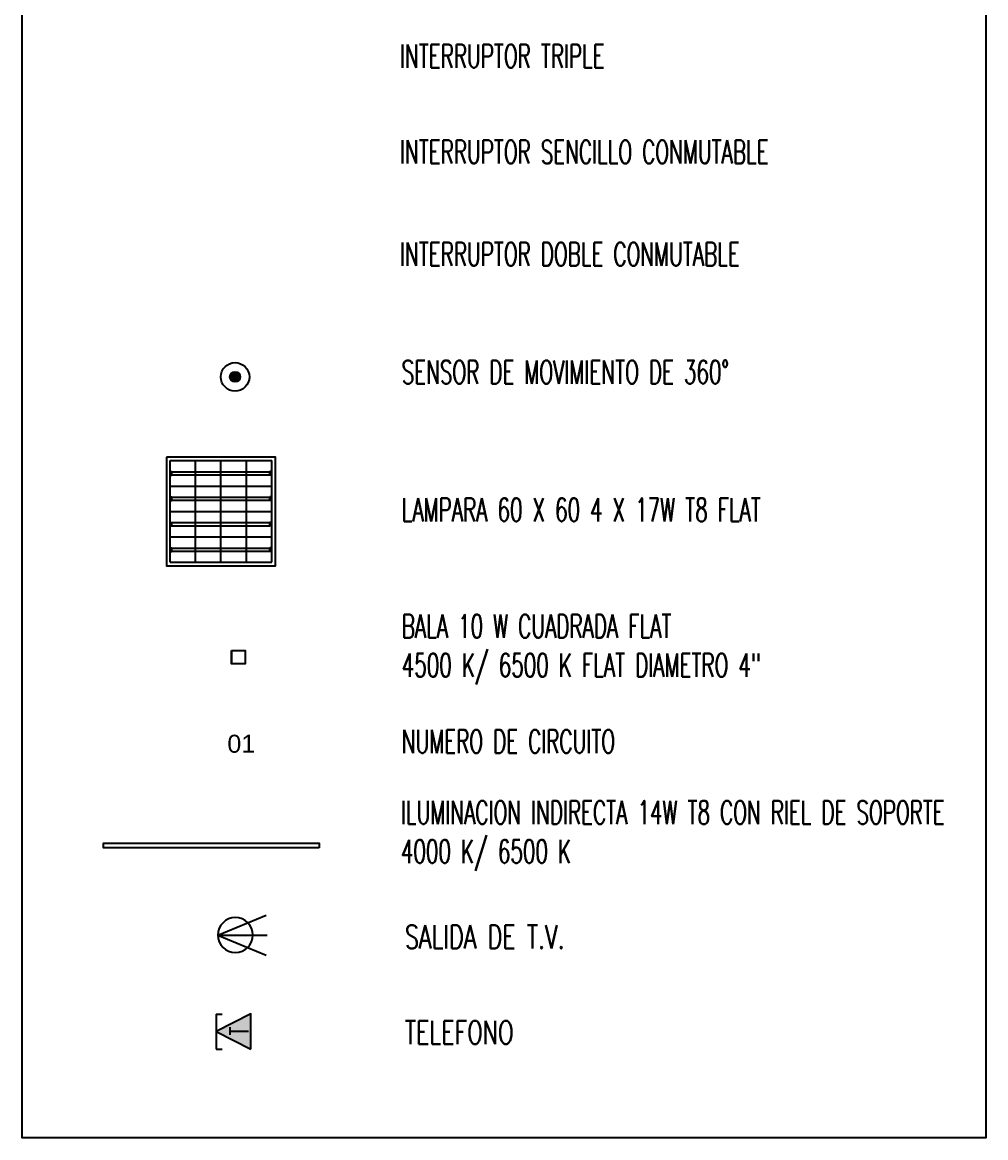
# Model space of a CAD drawing. Header units: inches. Extents: x 131 to 82119, y 71 to 16923.
# Drawn here: x 207.22 to 212.58, y 116.79 to 122.99 of the extents above; entities that cross this region are included whole.
import ezdxf
from ezdxf.enums import TextEntityAlignment as Align

# ---------------------------------------------------------------- set-up
doc = ezdxf.new("R2010")
doc.units = ezdxf.units.IN
doc.header["$MEASUREMENT"] = 0
for name, color, linetype in [('Arquitectónico', 253, 'Continuous'), ('BLOQUES_ILUMINACION', 1, 'Continuous'), ('BLOQUES_ILUMINACION1', 8, 'Continuous'), ('INTERRUPTORES', 6, 'Continuous'), ('LAMPARAS', 20, 'Continuous'), ('TEXTOS', 2, 'Continuous')]:
    doc.layers.add(name, color=color, linetype=linetype)
for name, color, linetype, lineweight in [('RED-TELEFONO', 240, 'TELEFONO', 25), ('RED-TELEVISION', 84, 'TELEVISION', 25), ('RED-TELEVISIÓN', 84, 'TELEVISION', 25), ('RED-TELÉFONO', 240, 'TELEFONO', 25)]:
    doc.layers.add(name, color=color, linetype=linetype, lineweight=lineweight)
doc.styles.add('ROMANS', font='romans.shx', dxfattribs={"width": 0.625})
doc.styles.get("Standard").update_dxf_attribs({"font": 'arial.ttf'})
doc.linetypes.add('TELEFONO', pattern='A,0.32,-0.12,["TEL",Standard,S=0.065,R=0,X=-0.065,Y=-0.0325],-0.14', length=0.58)
doc.linetypes.add('TELEVISION', pattern='A,0.32,-0.13,["TV",Standard,S=0.065,R=0,X=-0.065,Y=-0.0325],-0.13', length=0.58)

# ---------------------------------------------------------------- blocks, each defined once
blk = doc.blocks.new('TEL')
at = {"layer": 'RED-TELEFONO', "linetype": 'Continuous'}
h = blk.add_hatch(color=256, dxfattribs=at)
h.dxf.hatch_style = 1
h.paths.add_polyline_path([(-0.1477, -0.0756), (0, 0), (-0.1477, 0.0756)])
for p, q in [((0, 0.075), (-0.0251, 0.075)), ((0, 0.075), (0, 0)), ((0, 0), (0, -0.075)), ((0, -0.075), (-0.0251, -0.075))]:
    blk.add_line(p, q, dxfattribs=at)
blk.add_lwpolyline([(-0.1477, -0.0756), (-0.1477, 0.0756), (0, 0)], close=True, dxfattribs=at)
at = {"layer": 'RED-TELEFONO', "color": 2, "linetype": 'TELEFONO', "style": 'ROMANS', "width": 0.7}
blk.add_text('T', height=0.08, rotation=270, dxfattribs=at).set_placement((-0.1384, 0.0022), align=Align.CENTER)
blk = doc.blocks.new('TV')
at = {"layer": 'RED-TELEVISION', "linetype": 'Continuous'}
for q in [(-0.2063, 0.0852), (-0.2103, 0), (-0.2063, -0.0852)]:
    blk.add_line((0, 0), q, dxfattribs=at)
blk.add_circle((-0.075, 0), 0.075, dxfattribs=at)
blk = doc.blocks.new('4X17W')
at = {"layer": 'BLOQUES_ILUMINACION'}
blk.add_lwpolyline([(-0.3025, 0.3025), (-0.3025, -0.3025), (0.3025, -0.3025), (0.3025, 0.3025)], close=True, dxfattribs=at)
at = {"layer": 'BLOQUES_ILUMINACION1'}
for p, q in [((-0.2825, -0.2825), (-0.2825, 0.2825)), ((-0.2825, 0.2825), (0.2825, 0.2825)), ((-0.1413, -0.2825), (-0.1413, 0.2825)), ((0, -0.2825), (0, 0.2825)), ((0.1413, -0.2825), (0.1413, 0.2825)), ((0.2825, -0.2825), (0.2825, 0.2825)), ((-0.2825, 0.2219), (-0.2725, 0.2219)), ((-0.2825, 0.2019), (-0.2725, 0.2019)), ((-0.2725, 0.2019), (-0.2725, 0.2219)), ((-0.2725, 0.2204), (0.2725, 0.2204)), ((-0.2725, 0.2034), (0.2725, 0.2034)), ((0.2725, 0.2019), (0.2725, 0.2219)), ((0.2825, 0.2219), (0.2725, 0.2219)), ((0.2825, 0.2019), (0.2725, 0.2019)), ((-0.2825, 0.1413), (0.2825, 0.1413)), ((-0.2825, 0.0806), (-0.2725, 0.0806)), ((-0.2725, 0.0606), (-0.2725, 0.0806)), ((-0.2725, 0.0791), (0.2725, 0.0791)), ((-0.2725, 0.0621), (0.2725, 0.0621)), ((0.2725, 0.0606), (0.2725, 0.0806)), ((0.2825, 0.0806), (0.2725, 0.0806)), ((-0.2825, 0.0606), (-0.2725, 0.0606)), ((0.2825, 0.0606), (0.2725, 0.0606)), ((-0.2825, 0), (0.2825, 0)), ((-0.2825, -0.0606), (-0.2725, -0.0606)), ((-0.2725, -0.0806), (-0.2725, -0.0606)), ((0.2725, -0.0806), (0.2725, -0.0606)), ((0.2825, -0.0606), (0.2725, -0.0606)), ((-0.2825, -0.0806), (-0.2725, -0.0806)), ((-0.2725, -0.0621), (0.2725, -0.0621)), ((-0.2725, -0.0791), (0.2725, -0.0791)), ((0.2825, -0.0806), (0.2725, -0.0806)), ((-0.2825, -0.1413), (0.2825, -0.1413)), ((-0.2825, -0.2019), (-0.2725, -0.2019)), ((-0.2825, -0.2219), (-0.2725, -0.2219)), ((-0.2725, -0.2219), (-0.2725, -0.2019)), ((-0.2725, -0.2034), (0.2725, -0.2034)), ((-0.2725, -0.2204), (0.2725, -0.2204)), ((0.2725, -0.2219), (0.2725, -0.2019)), ((0.2825, -0.2019), (0.2725, -0.2019)), ((0.2825, -0.2219), (0.2725, -0.2219)), ((-0.2825, -0.2825), (0.2825, -0.2825))]:
    blk.add_line(p, q, dxfattribs=at)
blk = doc.blocks.new('SENSOR')
at = {"layer": 'INTERRUPTORES'}
h = blk.add_hatch(color=256, dxfattribs=at)
h.dxf.hatch_style = 1
h.paths.add_polyline_path([(2143.503, 1091.3176, 1), (2143.4463, 1091.3176, 1)])
for radius in [0.0792, 0.0283]:
    blk.add_circle((2143.4747, 1091.3176), radius, dxfattribs=at)

msp = doc.modelspace()

# ---------------------------------------------------------------- linework, layer by layer
msp.add_lwpolyline([(207.2243, 129.0779), (212.5784, 129.0779), (212.5784, 116.7903), (207.2243, 116.7903)], close=True)
at = {"layer": 'LAMPARAS'}
msp.add_line((208.3876, 119.4976), (208.3876, 119.4226), dxfattribs=at)
for points in [[(208.3876, 119.4976), (208.4625, 119.4976), (208.4625, 119.4226), (208.3876, 119.4226)], [(208.875, 118.4008), (207.675, 118.4008), (207.675, 118.4268), (208.875, 118.4268)]]:
    msp.add_lwpolyline(points, close=True, dxfattribs=at)

# ---------------------------------------------------------------- block references
at = {"layer": 'Arquitectónico', "ltscale": 100}
msp.add_blockref('4X17W', (208.3284, 120.2699), dxfattribs=at)
at = {"layer": 'INTERRUPTORES'}
msp.add_blockref('SENSOR', (-1935.0678, -970.2998), dxfattribs=at)
at = {"layer": 'RED-TELEVISIÓN', "xscale": -1.29829461337991, "yscale": 1.298294613379902, "zscale": 1.298294613379902}
msp.add_blockref('TV', (208.3113, 117.916), dxfattribs=at)
at = {"layer": 'RED-TELÉFONO', "xscale": -1.29829461337991, "yscale": 1.298294613379902, "zscale": 1.298294613379902}
msp.add_blockref('TEL', (208.3022, 117.3799), dxfattribs=at)

# ---------------------------------------------------------------- texts
at = {"layer": 'LAMPARAS', "insert": (208.3639, 119.0293, 0), "char_height": 0.1, "attachment_point": 1}
msp.add_mtext_dynamic_manual_height_columns('01', width=1.028422, gutter_width=12.5, heights=[0], dxfattribs=at)
at = {"layer": 'TEXTOS', "style": 'ROMANS', "width": 0.7}
for s, height, p in [('SALIDA DE T.V.', 0.129829, (209.3507, 117.8022)), ('TELEFONO', 0.12983, (209.3507, 117.2714))]:
    msp.add_text(s, height=height, dxfattribs=at).set_placement(p, align=Align.BOTTOM_LEFT)
at = {"layer": 'TEXTOS', "char_height": 0.129829, "attachment_point": 1, "style": 'ROMANS'}
for s, insert in [('INTERRUPTOR TRIPLE', (209.3236, 122.8652)), ('INTERRUPTOR SENCILLO CONMUTABLE', (209.3236, 122.3324)), ('INTERRUPTOR DOBLE CONMUTABLE', (209.3236, 121.7649)), ('SENSOR DE MOVIMIENTO DE 360°', (209.3332, 121.1096)), ('LAMPARA 60 X 60 4 X 17W T8 FLAT', (209.3332, 120.3444)), ('BALA 10 W CUADRADA FLAT\\P4500 K/ 6500 K FLAT DIAMETRO 4"', (209.3332, 119.6972)), ('NUMERO DE CIRCUITO', (209.3332, 119.0571)), ('ILUMINACION INDIRECTA 14W T8 CON RIEL DE SOPORTE 4000 K/ 6500 K ', (209.3286, 118.6626))]:
    msp.add_mtext_dynamic_manual_height_columns(s, width=3.363065, gutter_width=0.6, heights=[0], dxfattribs=dict(at, insert=insert))

doc.saveas('drawing.dxf')
